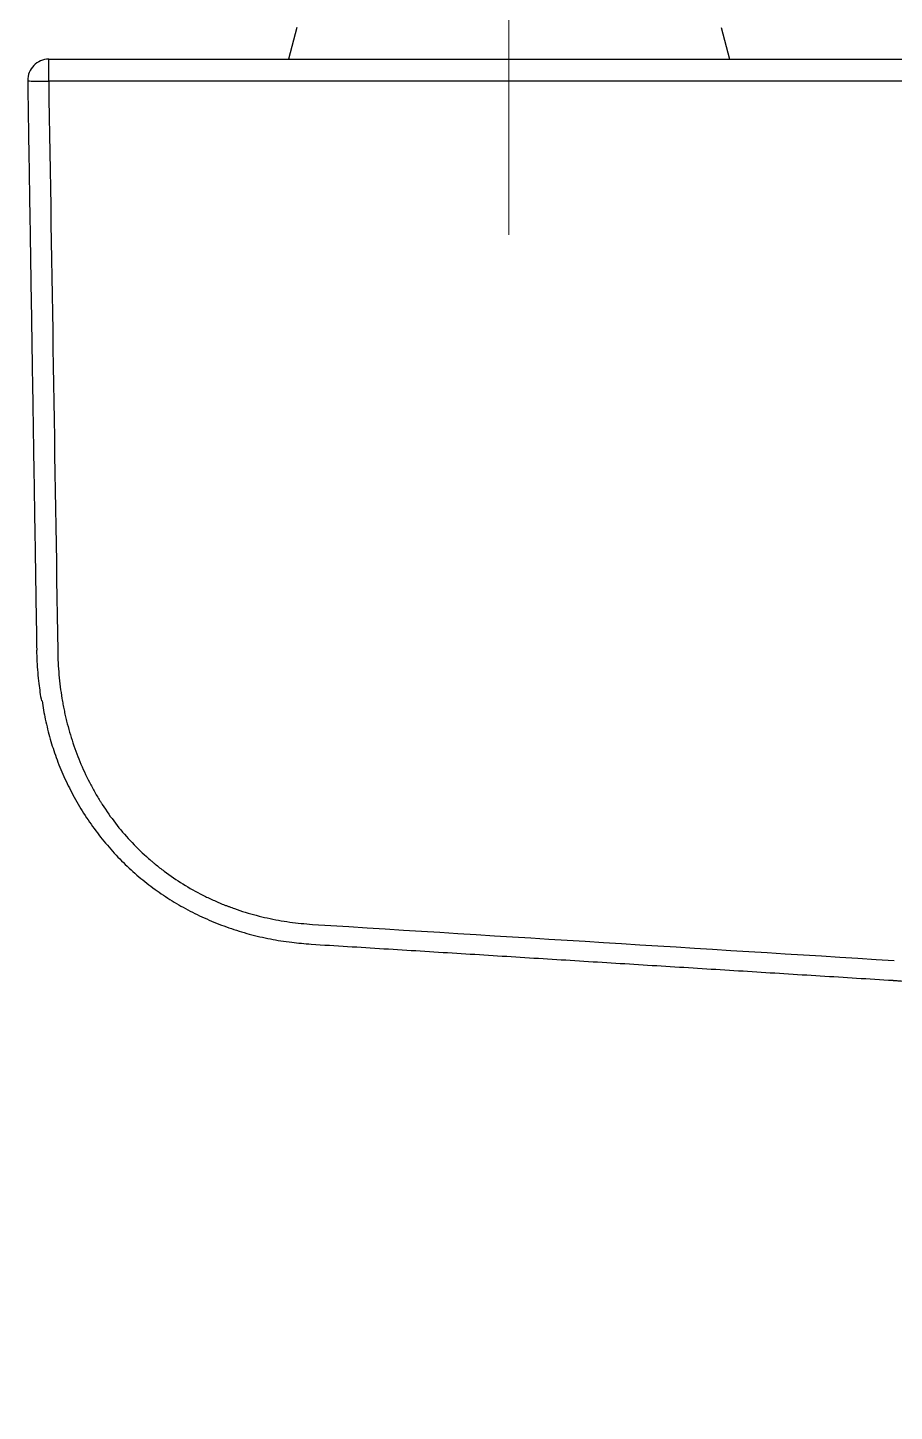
# Model space of a CAD drawing. Extents: x 900 to 2324, y -1513 to 827.
# Drawn here: x 1377 to 1418.3, y 605.1 to 671 of the extents above; entities that cross this region are included whole.
import ezdxf

# ---------------------------------------------------------------- set-up
doc = ezdxf.new("R2010")
doc.units = 0
doc.header["$LTSCALE"] = 4
doc.header["$MEASUREMENT"] = 0
doc.linetypes.add('CENTER2', pattern=[28.575, 19.05, -3.175, 3.175, -3.175])
doc.layers.add('1', color=7, linetype='CONTINUOUS')
doc.layers.add('Cneter', color=1, linetype='CENTER2', lineweight=13)

msp = doc.modelspace()

# ---------------------------------------------------------------- linework, layer by layer
at = {"layer": '1', "color": 7, "linetype": 'Continuous', "lineweight": -3}
for p, q in [((1389.836, 670.985), (1389.434, 669.485)), ((1410.032, 670.985), (1410.434, 669.485)), ((1378.021, 669.485), (1434.134, 669.485)), ((1378.021, 668.432), (1378.021, 669.485)), ((1434.134, 668.432), (1378.021, 668.432))]:
    msp.add_line(p, q, dxfattribs=at)
msp.add_arc((1378.021, 668.485), 1, 90, 180.92268, dxfattribs=at)
msp.add_ellipse((1378.021, 668.485), major_axis=(-1, -0.016), ratio=0.052329, start_param=0.000012, end_param=1.569954, dxfattribs=at)
for points, degree in [([(1377.02, 668.468), (1377.449, 641.341)], 1), ([(1378.021, 668.432), (1378.167, 659.389), (1378.31, 650.347), (1378.45, 641.304)], 3), ([(1390.581, 628.288), (1399.814, 627.711), (1409.046, 627.138), (1418.279, 626.567)], 3), ([(1390.519, 627.344), (1418.217, 625.622)], 1)]:
    msp.add_open_spline(points, degree=degree, dxfattribs=at)
for points, knots in [([(1377.442, 641.34), (1377.447, 641.163), (1377.468, 640.632), (1377.532, 639.824), (1377.624, 639.198), (1377.672, 638.923)], [0, 0, 0, 0, 0.219156, 0.656136, 1, 1, 1, 1]), ([(1378.45, 641.304), (1378.453, 641.114), (1378.459, 640.924), (1378.479, 640.545), (1378.492, 640.356), (1378.543, 639.79), (1378.59, 639.414), (1378.652, 639.039)], [0, 0, 0, 0, 0.25, 0.25, 0.5, 0.5, 1, 1, 1, 1]), ([(1377.702, 638.929), (1377.746, 638.635), (1377.856, 638.024), (1378.079, 637.123), (1378.37, 636.211), (1378.732, 635.325), (1379.169, 634.438), (1379.674, 633.573), (1380.25, 632.737), (1380.883, 631.95), (1381.569, 631.218), (1382.3, 630.549), (1383.074, 629.944), (1383.89, 629.398), (1384.75, 628.91), (1385.654, 628.48), (1386.596, 628.113), (1387.571, 627.812), (1388.57, 627.578), (1389.557, 627.431), (1390.208, 627.368), (1390.519, 627.347)], [0, 0, 0, 0, 0.047566, 0.099448, 0.148645, 0.200885, 0.2526, 0.306984, 0.361234, 0.415175, 0.468676, 0.521651, 0.573812, 0.625868, 0.678687, 0.732077, 0.786014, 0.840434, 0.895279, 0.950093, 1, 1, 1, 1]), ([(1378.652, 639.039), (1378.667, 638.949), (1378.683, 638.859), (1378.716, 638.68), (1378.751, 638.501), (1378.79, 638.323), (1378.83, 638.145), (1378.851, 638.056), (1378.96, 637.614), (1379.06, 637.266), (1379.231, 636.752), (1379.291, 636.582), (1379.418, 636.245), (1379.485, 636.078), (1379.697, 635.581), (1379.852, 635.255), (1380.106, 634.775), (1380.194, 634.617), (1380.331, 634.381), (1380.378, 634.303), (1380.45, 634.186), (1380.474, 634.147), (1380.522, 634.07), (1380.742, 633.723), (1381.186, 633.093), (1381.653, 632.542), (1382.145, 632.012), (1382.403, 631.758), (1382.742, 631.453), (1382.81, 631.393), (1382.914, 631.304), (1382.949, 631.274), (1383.019, 631.215), (1383.195, 631.07), (1383.373, 630.929), (1383.809, 630.603), (1384.406, 630.196), (1385.035, 629.842), (1385.519, 629.597), (1385.682, 629.518), (1386.013, 629.369), (1386.18, 629.297), (1386.392, 629.212), (1386.435, 629.195), (1386.52, 629.162), (1386.648, 629.113), (1386.948, 629.004), (1387.207, 628.919), (1387.726, 628.76), (1388.426, 628.577), (1389.137, 628.449), (1389.855, 628.348), (1390.217, 628.311), (1390.581, 628.288)], [0, 0, 0, 0, 0.015625, 0.015625, 0.03125, 0.046875, 0.046875, 0.0625, 0.0625, 0.125, 0.125, 0.15625, 0.15625, 0.1875, 0.1875, 0.25, 0.25, 0.28125, 0.28125, 0.296875, 0.296875, 0.304687, 0.304687, 0.3125, 0.375, 0.4375, 0.4375, 0.5, 0.5, 0.515625, 0.515625, 0.523437, 0.523437, 0.53125, 0.5625, 0.5625, 0.625, 0.6875, 0.6875, 0.71875, 0.71875, 0.75, 0.75, 0.757813, 0.757813, 0.765625, 0.78125, 0.8125, 0.8125, 0.875, 0.9375, 0.9375, 1, 1, 1, 1]), ([(1418.217, 625.621), (1418.295, 625.615), (1418.765, 625.581), (1419.575, 625.484), (1420.665, 625.304), (1421.707, 625.052), (1422.759, 624.725), (1423.8, 624.327), (1424.838, 623.852), (1425.859, 623.305), (1426.854, 622.689), (1427.819, 622.005), (1428.745, 621.258), (1429.625, 620.453), (1430.454, 619.596), (1431.224, 618.689), (1431.946, 617.728), (1432.622, 616.711), (1433.248, 615.634), (1433.82, 614.508), (1434.332, 613.338), (1434.782, 612.126), (1435.167, 610.88), (1435.483, 609.604), (1435.73, 608.307), (1435.901, 606.997), (1435.984, 605.925), (1436.01, 605.293), (1436.015, 605.099)], [0, 0, 0, 0, 0.007868, 0.04736, 0.081971, 0.118913, 0.154946, 0.192628, 0.230884, 0.269679, 0.308943, 0.348582, 0.38848, 0.428506, 0.468499, 0.508313, 0.548141, 0.589348, 0.631115, 0.673445, 0.716311, 0.759665, 0.803436, 0.847535, 0.891855, 0.936261, 0.980486, 1, 1, 1, 1])]:
    msp.add_open_spline(points, degree=3, knots=knots, dxfattribs=at)
at = {"layer": 'Cneter', "lineweight": 5, "ltscale": 0.5}
msp.add_line((1399.934, 661.117), (1399.934, 694.289), dxfattribs=at)

doc.saveas('drawing.dxf')
